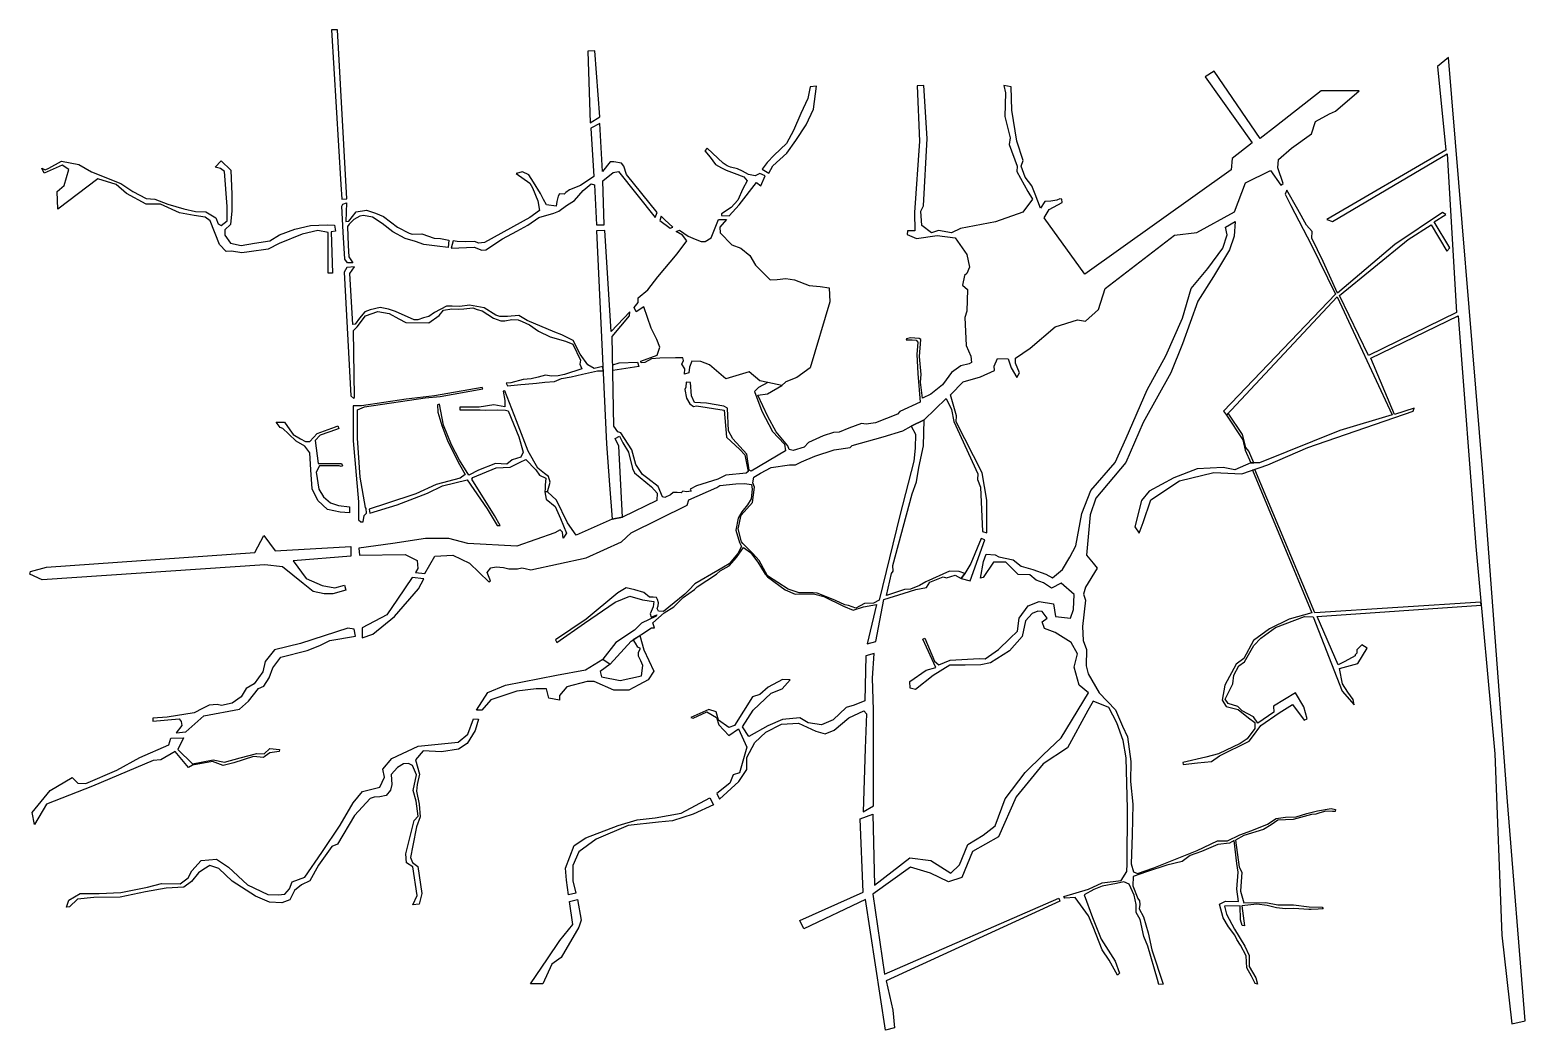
# Model space of a CAD drawing. Header units: metres. Extents: x -8580 to -900, y 172 to 5310.
import ezdxf

# ---------------------------------------------------------------- set-up
doc = ezdxf.new("R2010")
doc.units = ezdxf.units.M
doc.header["$MEASUREMENT"] = 0
doc.layers.add('水网', color=141, linetype='Continuous')

msp = doc.modelspace()

# ---------------------------------------------------------------- linework, layer by layer
at = {"layer": '水网'}
for points in [[(-6978.6, 4439.8), (-6952.1, 4442.5), (-7000.9, 5309.8), (-7030.2, 5309.8), (-6983.1, 4515.9), (-6978.6, 4439.8)], [(-5714.7, 5199.8), (-5701.8, 4832), (-5652.2, 4863.7), (-5679, 5202.8), (-5714.7, 5199.8)], [(-2124.3, 4486.5), (-2132, 4465.9), (-2103.7, 4407.9), (-1999.1, 4206.9), (-1874.5, 3952.8), (-2449.2, 3350.7), (-2434.5, 3331), (-1865.8, 3939.3), (-1583.2, 3333.2), (-1852.1, 3252.3), (-2263.9, 3085.5), (-2308.4, 3085.5), (-2390.7, 3050.2), (-2452, 3061.3), (-2584.5, 3055.7), (-2703.9, 3008.2), (-2830.8, 2941.1), (-2870.9, 2891.7), (-2904.5, 2756.5), (-2883, 2724.8), (-2861.6, 2779.8), (-2823.3, 2896.3), (-2675, 2994.2), (-2499.6, 3036.1), (-2355.9, 3028.7), (-2221.6, 3075.3), (-2017, 3164.6), (-1475.5, 3350.9), (-1470.1, 3367.2), (-1570.8, 3334), (-1692.9, 3623.7), (-1243.3, 3841.1), (-1153.8, 2656.3), (-1055.6, 1590.7), (-1020.4, 659.2), (-967.9, 204.5), (-900.4, 219.5), (-990.4, 1346.3), (-1117.4, 3034.1), (-1294.1, 5167.5), (-1349.7, 5121.5), (-1306.8, 4691.8), (-1919.1, 4336.6), (-1889.9, 4325.6), (-1300.6, 4673.9), (-1252.9, 3857.5), (-1704.1, 3636.6), (-1854.5, 3945.6), (-1501.1, 4232.9), (-1382.5, 4308.1), (-1302.2, 4173.2), (-1286.7, 4190.7), (-1368.1, 4323.5), (-1307.3, 4361.6), (-1324.8, 4371.9), (-1570.1, 4208.2), (-1863.8, 3958), (-1937, 4120.7), (-1995.8, 4239.6), (-1993.3, 4275.1), (-2023, 4306.1), (-2068.3, 4386.9), (-2124.3, 4486.5)], [(-4073.1, 4277), (-4073.5, 4258.5), (-4025.6, 4238.7), (-3920.8, 4254), (-3827.1, 4241.1), (-3767.9, 4156.7), (-3754.7, 4090.3), (-3767.5, 4058.1), (-3780.6, 4049), (-3789.7, 3998.2), (-3764.3, 3976.5), (-3767.1, 3864.3), (-3778.2, 3832.3), (-3771.3, 3689), (-3746.7, 3634.2), (-3744.6, 3601.9), (-3755.1, 3594.9), (-3799, 3584.1), (-3847, 3550.8), (-3873.9, 3511.5), (-3893, 3486.5), (-3952.2, 3437.9), (-3994.9, 3418.1), (-4006, 3500.5), (-4002.9, 3539.4), (-4011.7, 3631.5), (-4004.9, 3719.8), (-4012.9, 3724.3), (-4057.5, 3727.9), (-4077.1, 3722.7), (-4078.9, 3718.2), (-4048.6, 3717.1), (-4027.5, 3715.5), (-4018.7, 3705.2), (-4024.2, 3642.8), (-4020, 3544.6), (-4008.1, 3398.3), (-4111.9, 3349.7), (-4123.3, 3336.1), (-4237.4, 3290.8), (-4284.3, 3284.8), (-4309.2, 3287.8), (-4374.7, 3263.9), (-4423.5, 3242.9), (-4452.7, 3241), (-4506, 3224.2), (-4581.3, 3191.1), (-4603.4, 3166.2), (-4659.9, 3149), (-4680.3, 3155), (-4687.3, 3173.6), (-4747.5, 3245.2), (-4790.3, 3324.7), (-4841.1, 3433.1), (-4791.2, 3440.4), (-4718.8, 3482.5), (-4790.7, 3498.1), (-4837.2, 3473.7), (-4859.2, 3452.2), (-4820.6, 3351.5), (-4765.2, 3247.2), (-4704.6, 3181.6), (-4698.4, 3148.2), (-4875.6, 3043.8), (-4885.7, 3048.5), (-4897.9, 3130.7), (-4970.4, 3208.7), (-4992.7, 3250.1), (-4996.9, 3366.2), (-5015.1, 3376.5), (-5105.5, 3392.7), (-5166.1, 3395.3), (-5182.6, 3430.8), (-5187.1, 3499.3), (-5209.9, 3500), (-5210.6, 3474.9), (-5216.6, 3462.5), (-5208, 3417.5), (-5190.6, 3389.2), (-5171.2, 3375.3), (-5156.3, 3379.4), (-5013.4, 3356), (-5001.5, 3218.5), (-4933.8, 3154.7), (-4907.5, 3127.5), (-4890.3, 3040.7), (-4900.8, 3033.5), (-5005, 3022.7), (-5046.8, 3001.8), (-5156.1, 2968.6), (-5189.3, 2950.7), (-5183, 2940.1), (-5207.3, 2937), (-5225.8, 2941.2), (-5235.8, 2931.7), (-5254.8, 2933.3), (-5276.4, 2933.8), (-5289.1, 2921.7), (-5318.1, 2907.4), (-5330.8, 2911.1), (-5353.5, 2963.9), (-5406.7, 3005.4), (-5434.3, 3026.1), (-5468.7, 3076.9), (-5487.7, 3152.6), (-5544.3, 3240.6), (-5560.4, 3245.9), (-5580.1, 3274.2), (-5589.1, 3735.4), (-5499.9, 3841.3), (-5498.3, 3861.7), (-5594.1, 3760.1), (-5626.8, 4279.3), (-5669.1, 4278.4), (-5618.7, 3183.1), (-5603.5, 2972.3), (-5589.6, 2795.9), (-5536.1, 2807.5), (-5554.4, 3172), (-5573.4, 3211.8), (-5551.6, 3223), (-5534.7, 3188.8), (-5506.1, 3140.6), (-5485.3, 3056.5), (-5474.7, 3034.1), (-5387.1, 2963.2), (-5357.9, 2930.7), (-5359.6, 2893.1), (-5536.1, 2807.5), (-5589.6, 2795.9), (-5774.4, 2714.3), (-5818.5, 2777.8), (-5874.8, 2894.9), (-5921, 2937.1), (-5935.6, 2937.1), (-5927.8, 2899.4), (-5881.6, 2861.7), (-5855.6, 2800.9), (-5823.3, 2725), (-5840.4, 2699.5), (-5844, 2730.6), (-5856.3, 2742.2), (-5883.9, 2725.6), (-6079.6, 2658.7), (-6331.4, 2671.7), (-6429.1, 2696.5), (-6547.4, 2696.5), (-6716, 2671.4), (-6890.3, 2648.3), (-6887.8, 2611), (-6653.2, 2615.7), (-6591.4, 2583.6), (-6588.3, 2543.5), (-6600.1, 2522.5), (-6551.7, 2517.8), (-6499.9, 2605.9), (-6408.2, 2611.3), (-6323, 2570.1), (-6222.6, 2475.5), (-6213.7, 2480.7), (-6231.2, 2523.2), (-6213, 2546.7), (-6186.1, 2552.3), (-6148.4, 2548.2), (-6120.1, 2540.7), (-6075, 2541.1), (-6052.6, 2546.3), (-6036.2, 2543.3), (-6007.8, 2535.9), (-5723.4, 2598.8), (-5542, 2679.9), (-5491.4, 2726.6), (-5204.3, 2868.6), (-5196.4, 2896.5), (-5051.2, 2959.1), (-5037, 2970.1), (-4953.7, 2978.7), (-4909.6, 2979), (-4874.3, 2974.7), (-4869.8, 2950.8), (-4874.7, 2901.1), (-4894.8, 2871.1), (-4924.3, 2833.9), (-4942.5, 2801.7), (-4954.4, 2739.4), (-4935.2, 2676), (-4925.9, 2655.5), (-4944, 2621), (-4988.6, 2567.8), (-5045.9, 2532.7), (-5165.6, 2465), (-5195.8, 2432.1), (-5216.4, 2411.6), (-5325.9, 2323.1), (-5351.6, 2324.1), (-5358.9, 2337.8), (-5353.8, 2351), (-5351.3, 2366.4), (-5356.4, 2383.6), (-5361.2, 2393.5), (-5379.7, 2396.3), (-5398.5, 2396.6), (-5427.2, 2419.5), (-5473.6, 2432.9), (-5518, 2443.5), (-5559.6, 2419), (-5723.7, 2283.2), (-5880.8, 2177.2), (-5873.1, 2162.5), (-5732.4, 2263.2), (-5574, 2370.5), (-5499.2, 2401.9), (-5433.5, 2382.9), (-5375.7, 2373.1), (-5379, 2346.8), (-5394.8, 2310.8), (-5389.5, 2292.4), (-5360.6, 2305.5), (-5362.7, 2298.1), (-5439, 2262.8), (-5475, 2226), (-5570.4, 2162.7), (-5638.2, 2077.8), (-5600.3, 2052.6), (-5492.7, 2170), (-5387.8, 2237.7), (-5371.2, 2237.7), (-5381.2, 2264.1), (-5321.6, 2316.1), (-5273.3, 2346.1), (-5224, 2393.4), (-5166, 2435.1), (-5152.6, 2449.6), (-5053.6, 2513.5), (-5034.3, 2531.5), (-4987.7, 2556.3), (-4950.2, 2599.3), (-4914.9, 2651.8), (-4879.7, 2626), (-4841.2, 2576.6), (-4803.8, 2514.2), (-4792.4, 2499.9), (-4701.2, 2434.1), (-4650.1, 2411.1), (-4555.4, 2413.7), (-4502.9, 2400), (-4401.3, 2349.8), (-4350.8, 2329.7), (-4298.1, 2346.8), (-4232.6, 2357.5), (-4280.2, 2156.6), (-4234.4, 2167.5), (-4193.8, 2384.2), (-4090.5, 2415.9), (-4030.5, 2435), (-3974.7, 2445.6), (-3957.1, 2473.1), (-3889, 2500.4), (-3872.1, 2495.1), (-3826.9, 2508.4), (-3797.3, 2492), (-3777.3, 2517.2), (-3807.9, 2527.4), (-3856.2, 2530.1), (-3978.5, 2474.7), (-4010.4, 2456.6), (-4057.3, 2437.5), (-4087.9, 2436.2), (-4180, 2405.2), (-4155, 2517.8), (-4145.7, 2529.9), (-4147.1, 2557.8), (-4048.8, 2927.1), (-4026.6, 2987.9), (-4014.4, 3062.2), (-3990.1, 3173.6), (-3987.3, 3306.7), (-4054.5, 3273.6), (-4030.6, 3232.5), (-4032.8, 3160.7), (-4040.4, 3095.3), (-4112.7, 2816.1), (-4217.4, 2380.3), (-4247.2, 2365), (-4293.3, 2362.6), (-4337.5, 2339.5), (-4375, 2353), (-4394.2, 2356.8), (-4441.5, 2378.5), (-4479.3, 2394.9), (-4536.3, 2416.4), (-4557.4, 2418.3), (-4629.6, 2418.5), (-4685.8, 2437.7), (-4792.2, 2505.2), (-4834.6, 2583.5), (-4869.1, 2622.3), (-4918.2, 2671.3), (-4925.7, 2680.3), (-4943.1, 2747.3), (-4926.2, 2817.1), (-4869.2, 2881.4), (-4858.2, 2960.2), (-4866.1, 2983), (-4862.3, 3011.7), (-4828.3, 3032.1), (-4773.4, 3061.8), (-4679, 3076.4), (-4647.7, 3076.4), (-4617.6, 3091.6), (-4548.6, 3119.9), (-4448.5, 3152.7), (-4367.6, 3164.4), (-4357.4, 3175), (-4196.8, 3219.2), (-4097.1, 3251.2), (-4054.5, 3273.6), (-3987.3, 3306.7), (-3873.1, 3415.6), (-3845.8, 3359.1), (-3834.9, 3297.7), (-3711, 3029.8), (-3713.5, 2999.8), (-3697.6, 2961.4), (-3687.2, 2733.6), (-3665.3, 2727), (-3665, 2893.7), (-3688.4, 3034), (-3822.2, 3296), (-3820.5, 3328), (-3851.2, 3435.9), (-3786.6, 3502.8), (-3697.3, 3528.5), (-3625.6, 3560.9), (-3628.1, 3582.7), (-3610.5, 3621.6), (-3556.2, 3619.5), (-3540.8, 3573.7), (-3511.5, 3524.2), (-3497.7, 3547.6), (-3517.3, 3598.2), (-3517.9, 3623.2), (-3443.1, 3674.5), (-3314, 3784.7), (-3199.4, 3820.6), (-3158.4, 3813.8), (-3091.9, 3872.8), (-3057.7, 3980.8), (-2702, 4255.6), (-2586.5, 4269.2), (-2392.5, 4375.4), (-2336.2, 4523.8), (-2207.7, 4588.4), (-2155.8, 4513), (-2142.8, 4520.4), (-2169.9, 4601.4), (-2166.3, 4643.7), (-2100, 4702.1), (-1998, 4776), (-1976.4, 4839.1), (-1905.1, 4878.8), (-1874.4, 4892.3), (-1752, 4997), (-1948.6, 4997), (-2177.7, 4817.8), (-2261.6, 4752.2), (-2498.1, 5098.5), (-2543.6, 5069.2), (-2301.7, 4729.4), (-2404.5, 4648.5), (-2410, 4590.4), (-3162.3, 4055.1), (-3371.1, 4344.3), (-3345.6, 4387.4), (-3277.4, 4423.9), (-3279.8, 4440.3), (-3289.8, 4442.7), (-3306.2, 4434.4), (-3335.6, 4430.3), (-3368, 4428.6), (-3389.7, 4393.9), (-3416.2, 4465.6), (-3434.6, 4509.7), (-3468.6, 4553.1), (-3488, 4610), (-3477.9, 4638.6), (-3511.3, 4738.1), (-3537.5, 4898.2), (-3539.6, 5017.1), (-3577.8, 5024.8), (-3568.5, 4987.1), (-3572.8, 4864.8), (-3545.7, 4755.9), (-3550.6, 4720.5), (-3509.2, 4610.2), (-3510.2, 4582.6), (-3455, 4479.3), (-3429.8, 4440.2), (-3480.2, 4373), (-3619.7, 4324.5), (-3800.6, 4289), (-3847.1, 4267.2), (-3913.4, 4279.1), (-3949, 4268.2), (-3999.4, 4304.8), (-4004.4, 4378.9), (-3989.6, 4405.7), (-3971.7, 4752.1), (-3988.2, 5025), (-4022.7, 5021.8), (-4011.2, 4737.7), (-4037.1, 4372.1), (-4035.7, 4278), (-4073.1, 4277)], [(-4819.3, 4595.1), (-4784.1, 4573.3), (-4764, 4611.8), (-4692.4, 4676), (-4646.1, 4742), (-4593.4, 4823), (-4555.4, 4902.1), (-4540, 5020.4), (-4573.1, 5017), (-4584.1, 4957.3), (-4620.1, 4881.1), (-4657.7, 4793.8), (-4693.3, 4727), (-4756.7, 4665.7), (-4792.5, 4628.2), (-4819.3, 4595.1)], [(-5669.1, 4307.7), (-5630.5, 4307.7), (-5637.9, 4534.2), (-5584.5, 4577), (-5556.6, 4581.8), (-5368.3, 4346.2), (-5357.8, 4371.3), (-5515.5, 4566.5), (-5528.8, 4609.8), (-5541.5, 4624.9), (-5580.7, 4632.8), (-5600.2, 4631.7), (-5638.4, 4582.6), (-5653.3, 4828.3), (-5699.5, 4805.7), (-5684.4, 4557.3), (-5751.6, 4510.8), (-5809.4, 4487.9), (-5827.3, 4475), (-5835.4, 4465.6), (-5860, 4467.8), (-5867.6, 4455.7), (-5873, 4428.4), (-5877, 4405.1), (-5926.5, 4410.5), (-5942.3, 4438.6), (-5956.8, 4468.9), (-5994.3, 4528.1), (-6017.4, 4565.6), (-6049.9, 4580.7), (-6082.4, 4571.4), (-6013.1, 4523), (-5999.4, 4497.8), (-5971.2, 4431.4), (-5963.3, 4382.3), (-6011.7, 4345.4), (-6245.8, 4218.6), (-6276.3, 4215), (-6294.4, 4223), (-6340.8, 4220.8), (-6385.7, 4223.7), (-6405.3, 4226.6), (-6416.9, 4188.9), (-6298, 4193.3), (-6258.9, 4178.8), (-6237.8, 4180.2), (-6153, 4237.4), (-6079.8, 4275.8), (-6022.6, 4307), (-5965.3, 4346.8), (-5889.2, 4369.3), (-5863.8, 4378.7), (-5824.7, 4408.4), (-5783.4, 4433.7), (-5738.4, 4484.4), (-5697.8, 4518.5), (-5679.7, 4514.1), (-5669.1, 4307.7)], [(-5027.3, 4356.9), (-4989, 4355.3), (-4937.7, 4411), (-4848.4, 4526.2), (-4826.4, 4509.1), (-4803.3, 4560.8), (-4830.3, 4572.9), (-4854.8, 4560.7), (-4889.3, 4566.5), (-4920, 4584.2), (-4945.5, 4596.1), (-4981.3, 4603.9), (-4998.7, 4611), (-5019, 4626.1), (-5101, 4703.2), (-5113.3, 4687.8), (-5086.5, 4655.3), (-5058.1, 4618.7), (-5028.7, 4601.2), (-5003.4, 4588.8), (-4962.2, 4573.8), (-4913.1, 4554.8), (-4895.6, 4534.1), (-4917.7, 4492.6), (-4944.2, 4434.6), (-4978.2, 4397.4), (-5027.9, 4365.1), (-5027.3, 4356.9)], [(-7015.6, 4306.9), (-7010.4, 4275.8), (-7033.4, 4272), (-7026.2, 4060.8), (-7049, 4060.8), (-7049, 4269.7), (-7100.9, 4279.2), (-7181.8, 4260.2), (-7300.7, 4212.3), (-7356.4, 4183.8), (-7453.1, 4169.7), (-7491.7, 4164.7), (-7544.4, 4173.4), (-7571.8, 4170.7), (-7606.4, 4207.7), (-7654.6, 4329.9), (-7679.3, 4347.7), (-7736.9, 4357), (-7811.9, 4370), (-7909.5, 4414.1), (-7983.1, 4414.1), (-8083.3, 4468.8), (-8137.5, 4515.7), (-8230.6, 4544.1), (-8437, 4389.7), (-8439.8, 4478.9), (-8404.7, 4510.7), (-8380.1, 4593.1), (-8413.6, 4614.3), (-8506.8, 4574.7), (-8518.4, 4599.1), (-8501, 4591.2), (-8482.4, 4598.9), (-8418, 4635.4), (-8329.1, 4619.2), (-8263.8, 4580.5), (-8112.6, 4521.2), (-8052.2, 4480.4), (-7982.8, 4443.8), (-7938.5, 4440.3), (-7872.2, 4415.4), (-7789.1, 4390.4), (-7729.5, 4376.4), (-7676.3, 4375.7), (-7625, 4344.7), (-7612.5, 4313.9), (-7597, 4305.5), (-7566.6, 4329.2), (-7566.6, 4403.3), (-7580.4, 4583), (-7600.9, 4597.7), (-7628.6, 4604.9), (-7598.6, 4637.1), (-7547.4, 4589.6), (-7542.5, 4463.8), (-7542.5, 4380.4), (-7549, 4310), (-7578.7, 4283.7), (-7578.7, 4254.9), (-7550.2, 4213.7), (-7495.7, 4202.4), (-7427.1, 4214.5), (-7347.1, 4226.1), (-7297.4, 4256.7), (-7219.5, 4286.4), (-7138.9, 4305.1), (-7053.4, 4307.7), (-7015.6, 4306.9)], [(-6428.2, 4229.1), (-6432.5, 4192.6), (-6488.2, 4199.1), (-6557, 4207.1), (-6600, 4223), (-6653.5, 4238.2), (-6716.1, 4271.8), (-6771.2, 4314.9), (-6820.8, 4348.1), (-6867.5, 4356.9), (-6885.6, 4352.2), (-6917.1, 4335.3), (-6939.8, 4312), (-6949.1, 4299.8), (-6945.9, 4203.2), (-6941.9, 4144.2), (-6921.8, 4112.7), (-6949.7, 4112.7), (-6963.1, 4132.7), (-6970.3, 4270.9), (-6977.4, 4403.9), (-6972.6, 4414.7), (-6954.6, 4420.7), (-6957.6, 4326.4), (-6942.5, 4327), (-6904.7, 4375.7), (-6851.7, 4384.7), (-6805.4, 4369.1), (-6763.3, 4351.6), (-6691.8, 4295.7), (-6632.2, 4265.1), (-6616.6, 4260.3), (-6567.3, 4262.1), (-6502.9, 4240.5), (-6471.1, 4237.5), (-6428.2, 4229.1)], [(-5261.3, 4274), (-5243.4, 4281.4), (-5199.8, 4251.1), (-5162.8, 4235.5), (-5131.7, 4222.5), (-5112.5, 4222.5), (-5081.6, 4242.2), (-5043.6, 4336.5), (-5001.4, 4336.5), (-5036.1, 4295.8), (-5034.2, 4267.8), (-4975.3, 4206.4), (-4929, 4188.3), (-4882.1, 4150.5), (-4853, 4101.3), (-4777.4, 4026.8), (-4741.3, 4027.5), (-4696.8, 4032.9), (-4652.2, 4025.2), (-4577.8, 3996.8), (-4521, 3992.2), (-4475.7, 3985.3), (-4472, 3913.8), (-4573.3, 3574.3), (-4641.1, 3523.6), (-4698, 3501.8), (-4718.8, 3482.5), (-4790.7, 3498.1), (-4831.8, 3507), (-4886.6, 3553.2), (-5005.1, 3518.2), (-5089.3, 3589.8), (-5134.5, 3606.2), (-5179.7, 3607.8), (-5191.4, 3577.4), (-5195.3, 3548.6), (-5217.2, 3540.8), (-5216.7, 3568.9), (-5232, 3592.2), (-5223.4, 3612.1), (-5226.5, 3625.6), (-5264.3, 3626.2), (-5345, 3623.5), (-5387.6, 3619.8), (-5421.4, 3601.7), (-5439.8, 3599), (-5441.9, 3608.8), (-5358.4, 3639.7), (-5344.2, 3679.9), (-5359.4, 3718.7), (-5389.7, 3778.4), (-5426.3, 3887.2), (-5466.4, 3861.5), (-5475.8, 3883.7), (-5456, 3908.9), (-5456.5, 3932.7), (-5405.5, 3975.3), (-5354.6, 4041.1), (-5255.8, 4159.2), (-5205.1, 4226.4), (-5228.9, 4254.9), (-5261.3, 4274)], [(-5337.7, 4353.6), (-5344.4, 4330.7), (-5291.1, 4292.2), (-5277.5, 4297.1), (-5318.5, 4334.7), (-5337.7, 4353.6)], [(-2439.2, 4297), (-2390.1, 4324.9), (-2395.3, 4250.1), (-2419.4, 4179.4), (-2500.2, 4043.7), (-2581.5, 3917.2), (-2659.5, 3696.9), (-2719.7, 3547.8), (-2862.8, 3292.8), (-2951.9, 3087.1), (-3105.3, 2904.8), (-3134.4, 2818.8), (-3152.4, 2612.5), (-3118.9, 2570.2), (-3098.7, 2545.5), (-3157.9, 2447.2), (-3168.4, 2411.5), (-3158.7, 2381.4), (-3173.6, 2245.8), (-3170.8, 2173.6), (-3153.9, 2127.2), (-3155.7, 2042.7), (-3143.8, 2001.9), (-3088.6, 1903.7), (-3004.4, 1816.7), (-2967.6, 1733.7), (-2943.1, 1678.5), (-2924.9, 1552.6), (-2926.9, 1449), (-2915.2, 1331.9), (-2919.2, 1174.5), (-2924.4, 1026.1), (-2912.4, 985.4), (-2891.7, 976.7), (-2807.2, 1006.3), (-2585.4, 1094.4), (-2479.8, 1143.7), (-2428.9, 1143.7), (-2365.6, 1174.4), (-2303.7, 1197.8), (-2224.2, 1229.2), (-2179.6, 1258.2), (-2130.3, 1265.8), (-2077, 1267.9), (-2021.9, 1284.1), (-1966.2, 1297.8), (-1896.7, 1311), (-1875, 1305.4), (-1876.6, 1295.5), (-1890.2, 1294.6), (-1923.3, 1296.9), (-1954, 1287.5), (-1975.2, 1281), (-1996.7, 1278.8), (-2091.8, 1253.3), (-2170.3, 1249.8), (-2204.4, 1227.3), (-2244.2, 1203.1), (-2344.6, 1172), (-2388.5, 1148.4), (-2369.2, 1009.7), (-2355.1, 983.4), (-2362.4, 886), (-2345.3, 825.8), (-2231.8, 827.6), (-2170, 815.8), (-2089.2, 815.4), (-2009.4, 804.6), (-1943, 804.3), (-1937.3, 795), (-1962.4, 793.3), (-1999.1, 791.7), (-2011.7, 792.2), (-2063.3, 795.4), (-2090.7, 797), (-2131.4, 795.1), (-2176.7, 800.8), (-2225, 812.9), (-2277.5, 818.2), (-2354.8, 810.8), (-2341.7, 708.5), (-2352.8, 709.3), (-2361.7, 738), (-2363.6, 809.7), (-2444.1, 809.3), (-2434.1, 766.8), (-2393.8, 691.2), (-2339.6, 602.6), (-2318, 554.6), (-2317.4, 498.6), (-2282.7, 440), (-2275.2, 407.9), (-2286.6, 411.8), (-2305.6, 448.9), (-2330.1, 492.8), (-2333.3, 553.2), (-2362, 609.2), (-2380.4, 637.8), (-2391.9, 659.7), (-2424.6, 701.9), (-2450.4, 748.4), (-2470.1, 818.2), (-2439.6, 834.3), (-2372.9, 833.5), (-2381.2, 895.3), (-2373.4, 982.6), (-2380.5, 1027.9), (-2395.5, 1146.3), (-2419.2, 1132), (-2478.3, 1126.1), (-2562.2, 1089.8), (-2621.2, 1068.2), (-2661.8, 1038.8), (-2741.2, 1019.3), (-2845.6, 984.7), (-2913.6, 960.9), (-2914.9, 913.1), (-2890.3, 848.8), (-2880.2, 836.3), (-2879.7, 816.8), (-2883.4, 794.2), (-2860.9, 754.4), (-2835.9, 671.6), (-2818.2, 584.9), (-2759.1, 407.7), (-2781.6, 405.5), (-2788.9, 431.8), (-2838.2, 602.9), (-2859.2, 652.7), (-2876.8, 740.4), (-2897.2, 776.7), (-2898.1, 817.5), (-2907.7, 864.8), (-2934.5, 921), (-2960.9, 934.4), (-2998.4, 926), (-3073.5, 912.1), (-3115.5, 895.1), (-3164.9, 866.2), (-3122.8, 750), (-3078.6, 639.7), (-3005.7, 526.9), (-2983.6, 465.3), (-2993.2, 454.3), (-3036.5, 532.1), (-3072.5, 584.9), (-3119.5, 702.3), (-3142.3, 759.6), (-3210.5, 853.8), (-3264.9, 849.3), (-3269.9, 857.6), (-3143.2, 896.1), (-3072.8, 929), (-2974.8, 941), (-2946.3, 987.4), (-2943.7, 1026.9), (-2942.3, 1309.1), (-2948.9, 1571.3), (-2965.3, 1659.1), (-2997.7, 1750.4), (-3039.1, 1829.3), (-3118.1, 1861.9), (-3145.7, 1813.1), (-3250.7, 1621.6), (-3375.6, 1539.1), (-3514.6, 1370), (-3605.7, 1164.8), (-3737.9, 1088.7), (-3793.9, 956.3), (-3862.7, 933.4), (-3954.4, 977.9), (-4056.3, 1009.8), (-4249.8, 869.8), (-4191.5, 459.3), (-3296.1, 849.3), (-3289.7, 833.9), (-4182.5, 425.8), (-4147.7, 273.9), (-4138.7, 183.7), (-4185.1, 172.1), (-4288.1, 842.8), (-4605, 692.2), (-4625.7, 734.6), (-4299.7, 880.1), (-4316.3, 1257.1), (-4250.1, 1281), (-4242.6, 917.2), (-4061.2, 1056.8), (-3952.2, 1042.8), (-3849.2, 979), (-3805.8, 1021.4), (-3762.8, 1124.7), (-3684.2, 1173.5), (-3622.6, 1220.7), (-3571.1, 1360), (-3468.7, 1495.3), (-3375.8, 1586.8), (-3284.1, 1673.1), (-3143.2, 1903.8), (-3190.6, 1943.3), (-3216.6, 2036.1), (-3199, 2105.1), (-3231.5, 2163.2), (-3314.1, 2214.7), (-3368.2, 2234.9), (-3380.4, 2270.1), (-3356, 2287.7), (-3380.4, 2321.5), (-3403.5, 2323.9), (-3432.5, 2311.6), (-3465.8, 2275.1), (-3483, 2194.6), (-3548.8, 2120.5), (-3645.8, 2058.2), (-3695.2, 2048.7), (-3776.5, 2047), (-3855.6, 2046), (-3940.8, 1993.9), (-4031.2, 1920.9), (-4058.2, 1927.9), (-4059.9, 1962.6), (-3976.4, 2020.8), (-3927.6, 2034.6), (-3993.2, 2180.4), (-3983.3, 2184.8), (-3934.5, 2066.9), (-3911.9, 2049.1), (-3853.3, 2072.8), (-3704.8, 2080.4), (-3674.1, 2079), (-3605.1, 2126.3), (-3546.2, 2184.3), (-3507.8, 2220.8), (-3498.9, 2287.7), (-3453.4, 2351.1), (-3396.2, 2373.4), (-3323, 2360.9), (-3312.3, 2297.5), (-3234.6, 2288.2), (-3220.5, 2331.9), (-3216.3, 2410.2), (-3283.8, 2468.6), (-3333.3, 2442.5), (-3374.6, 2469.5), (-3411.5, 2483.9), (-3444.8, 2510), (-3504.2, 2512.7), (-3568.1, 2575.6), (-3631.1, 2575.6), (-3683.2, 2496.5), (-3697.6, 2493.8), (-3681.4, 2579.2), (-3668.9, 2616), (-3622.1, 2613.3), (-3604.1, 2603.5), (-3530.3, 2587.3), (-3488.9, 2554.9), (-3428.6, 2538.7), (-3362, 2513.6), (-3327, 2495.6), (-3275.8, 2537.5), (-3238.8, 2600.7), (-3207.6, 2660.1), (-3177.7, 2825), (-3130.8, 2944.1), (-3006.6, 3088.4), (-2950.1, 3213.1), (-2842.1, 3461.7), (-2745.9, 3635.3), (-2660.4, 3829.2), (-2614.8, 3980.7), (-2529.1, 4083.5), (-2453.4, 4189.1), (-2430.4, 4257.7), (-2439.2, 4297)], [(-5637, 3580.1), (-5681.6, 3570.4), (-5713.6, 3588.9), (-5754.6, 3643.6), (-5789.3, 3714.6), (-5848.2, 3744.3), (-5883.4, 3757.1), (-6025.9, 3817.2), (-6069.1, 3842.6), (-6126.6, 3837.9), (-6165.7, 3838.3), (-6187.7, 3843.8), (-6247.1, 3882.9), (-6323, 3896.3), (-6372.3, 3889.3), (-6411.2, 3890.3), (-6439.7, 3890.8), (-6502, 3857.4), (-6531.5, 3837), (-6558.4, 3830), (-6586.8, 3820.1), (-6607.3, 3821.1), (-6701.8, 3863.6), (-6737.5, 3875.1), (-6781.2, 3883.2), (-6832, 3872.6), (-6860.1, 3862.1), (-6886.8, 3829.9), (-6909.9, 3798.8), (-6921.4, 3797.3), (-6937, 4058.9), (-6913.5, 4092.1), (-6952.4, 4088.9), (-6965.4, 4065.4), (-6931.4, 3430.7), (-6915.6, 3415.8), (-6912.5, 3425.6), (-6918.6, 3766.2), (-6898.4, 3784.4), (-6856.4, 3840.8), (-6793.2, 3864.1), (-6734.1, 3853.8), (-6685.4, 3826.3), (-6648.6, 3806.6), (-6530.3, 3805.7), (-6478.8, 3842.2), (-6455.2, 3870.7), (-6412.6, 3876.2), (-6378.8, 3875.2), (-6351, 3877.2), (-6304.5, 3881.5), (-6282.5, 3874.3), (-6257.3, 3867.4), (-6198.7, 3828.7), (-6161, 3816.1), (-6141.2, 3815.8), (-6104.9, 3823.1), (-6072.9, 3819.8), (-6051.8, 3812.2), (-6014.4, 3794.7), (-5968.5, 3761.9), (-5907.5, 3733.8), (-5829.5, 3710.5), (-5791.9, 3696.2), (-5751.3, 3613.9), (-5755.6, 3592.5), (-5745.9, 3568.3), (-5833.9, 3539.7), (-5866.9, 3533.7), (-5901.5, 3531), (-5931.7, 3537), (-5969.6, 3525.6), (-6006.3, 3518.1), (-6047.4, 3513.2), (-6109.6, 3496.5), (-6133.4, 3494.8), (-6127.4, 3480.8), (-6058.2, 3488.9), (-6036.6, 3489.4), (-5978.8, 3495.4), (-5936.1, 3500.2), (-5886.3, 3504.6), (-5849.6, 3518.6), (-5799.8, 3527.8), (-5742, 3541.3), (-5664.7, 3558), (-5636, 3559.4), (-5637, 3580.1)], [(-5586.3, 3588.9), (-5553.8, 3599.6), (-5458.9, 3602.4), (-5452.2, 3581.2), (-5585.7, 3559.8), (-5586.3, 3588.9)], [(-6256.8, 3472.3), (-6502, 3430.3), (-6647.2, 3412.7), (-6876.5, 3379.2), (-6898, 3379.2), (-6919.9, 3379.2), (-6919.9, 3379.2), (-6920.1, 3199.2), (-6892.6, 2885), (-6892.6, 2854.9), (-6892.6, 2792.9), (-6881.2, 2782.2), (-6868.7, 2782.2), (-6864, 2816.3), (-6851.7, 2828.3), (-6852.7, 2850.7), (-6857.2, 2857.2), (-6883.6, 3013.1), (-6898.2, 3213.5), (-6898.2, 3358.7), (-6861.4, 3373.2), (-6550, 3419.1), (-6472.9, 3425.9), (-6254.1, 3466.2), (-6256.8, 3472.3)], [(-5921, 2937.1), (-5908.2, 2986.7), (-5915.9, 3015.3), (-5937.6, 3031.4), (-5970.9, 3057.9), (-6020.4, 3145.3), (-6080.8, 3301.6), (-6140.1, 3455.2), (-6150.1, 3453.5), (-6140.7, 3406.8), (-6140.7, 3374.5), (-6197.2, 3384.5), (-6272.2, 3371.9), (-6353.6, 3371.9), (-6371.6, 3371.9), (-6371.6, 3357.7), (-6307.4, 3357.7), (-6267.4, 3357.7), (-6240.3, 3357.1), (-6179.2, 3358.5), (-6138.1, 3356), (-6124.1, 3352.5), (-6068.5, 3220.1), (-6046.6, 3141.3), (-6058, 3115.8), (-6103, 3101.7), (-6130.4, 3079.6), (-6189.5, 3081.8), (-6276, 3048.6), (-6325.2, 3022.5), (-6373.6, 3099.7), (-6414.7, 3178.9), (-6456.6, 3279.8), (-6476.8, 3388.2), (-6487.3, 3383.7), (-6484.3, 3345.6), (-6464.1, 3277.6), (-6433.4, 3196.1), (-6372.8, 3076.6), (-6343.7, 3025.8), (-6369.9, 3007.6), (-6494, 2975.5), (-6597.2, 2926.9), (-6749, 2877.6), (-6838, 2847.7), (-6833.5, 2828.3), (-6694.4, 2870.9), (-6538.1, 2929.9), (-6461.1, 2967.2), (-6334.7, 2998.6), (-6232.3, 2849.9), (-6180.7, 2763.3), (-6165, 2764), (-6193.4, 2814.8), (-6310.8, 3001.6), (-6305.6, 3009.8), (-6185.2, 3059.9), (-6112.6, 3062.9), (-6061.8, 3089), (-6032.6, 3103.2), (-5981, 3049.4), (-5962.3, 3021.8), (-5930.2, 3006.8), (-5932.9, 2972), (-5933.2, 2953.5), (-5935.6, 2937.1)], [(-2434.5, 3331), (-2350.8, 3203.3), (-2338.5, 3150.4), (-2308.4, 3085.5), (-2294.4, 3085.5), (-2319.6, 3145.7), (-2334.1, 3164.9), (-2351.3, 3230.9), (-2425.4, 3340.7), (-2434.5, 3331)], [(-6939, 2859.8), (-6939, 2829.5), (-6987, 2833.1), (-7052.3, 2846.9), (-7101.8, 2892.3), (-7129.8, 2952.3), (-7137.2, 3050.3), (-7142.4, 3136.9), (-7167.9, 3172), (-7212.9, 3197.4), (-7252.5, 3235.3), (-7280.5, 3262), (-7294.7, 3267.5), (-7315.6, 3295.7), (-7273, 3295.7), (-7244.6, 3255.5), (-7227.7, 3231.4), (-7190, 3209.6), (-7164.5, 3194.9), (-7142, 3194.9), (-7104.1, 3237.1), (-7009.7, 3271.7), (-6997.8, 3276), (-6992.7, 3262.1), (-7005.1, 3257.6), (-7089.7, 3228.7), (-7115.5, 3200.2), (-7099.5, 3083.4), (-6991, 3083.4), (-6979.2, 3083.4), (-6973.8, 3070.8), (-6981, 3067.7), (-6992.2, 3070.6), (-7009.7, 3071), (-7092.4, 3070.1), (-7109.2, 3038.2), (-7096.3, 2950.6), (-7072.3, 2912.2), (-7035.5, 2881.1), (-6995.3, 2866.6), (-6939, 2859.8)], [(-2301.2, 3047.7), (-1995.1, 2315.3), (-2112.9, 2283.3), (-2213.8, 2233.9), (-2295.9, 2173.1), (-2344.3, 2081.6), (-2383.8, 2051.7), (-2442.1, 1943.9), (-2456.1, 1867.1), (-2436, 1834.6), (-2374.8, 1818.7), (-2321.2, 1776.7), (-2289.3, 1751.7), (-2289.2, 1721.8), (-2327.8, 1667.9), (-2364.1, 1645.1), (-2474.6, 1590.6), (-2540, 1574.7), (-2658.1, 1546), (-2655.9, 1537.1), (-2582.5, 1544.7), (-2510.5, 1552.5), (-2470.1, 1581.3), (-2318.2, 1655.7), (-2299.8, 1679), (-2257.8, 1736.6), (-2163.8, 1801.7), (-2094.5, 1844.9), (-2034.3, 1765), (-2020.1, 1770.4), (-2036.8, 1832.2), (-2079.7, 1904), (-2192.2, 1836.7), (-2190.3, 1805), (-2272.7, 1748.5), (-2294.8, 1781.9), (-2354.1, 1811.8), (-2375.7, 1834.4), (-2425.6, 1850), (-2440.9, 1871.2), (-2401.7, 1950.3), (-2395.6, 1996.1), (-2371.4, 2043), (-2341.7, 2064.6), (-2293.5, 2148.2), (-2258.2, 2185.7), (-2182.3, 2240), (-2032.8, 2297.1), (-1989.1, 2295.2), (-1840.3, 1912.3), (-1777.9, 1842.5), (-1783.3, 1870.6), (-1810.8, 1907.6), (-1839.1, 1950.2), (-1853.4, 2029.6), (-1758.8, 2055.5), (-1711.6, 2134.8), (-1738.9, 2151.1), (-1764.9, 2126.1), (-1764.9, 2108.8), (-1773.7, 2100), (-1773.7, 2094.5), (-1825.7, 2065.1), (-1860, 2048.9), (-1968.2, 2297.3), (-1125.9, 2354.2), (-1127.4, 2370.5), (-1980.7, 2315.8), (-2288.8, 3052), (-2301.2, 3047.7)], [(-6932.3, 2656.9), (-6932, 2607), (-7227.7, 2582.1), (-7161, 2492.7), (-7078.6, 2455.1), (-7013.4, 2444.1), (-6964.9, 2458), (-6957.6, 2432.4), (-7024.2, 2413.3), (-7069, 2413.3), (-7125.8, 2425.9), (-7176.8, 2465.4), (-7282, 2551.9), (-7372.9, 2561.4), (-8517.2, 2484.8), (-8580.1, 2513.9), (-8577.7, 2528.2), (-8494.1, 2549.7), (-7424.7, 2625.9), (-7379, 2712.6), (-7320.3, 2633.9), (-6932.3, 2656.9)], [(-3777.3, 2517.2), (-3797.3, 2492), (-3750.9, 2480.5), (-3675.7, 2690.1), (-3695, 2697), (-3747.4, 2569.4), (-3777.3, 2517.2)], [(-6616.7, 2497), (-6692.3, 2386.1), (-6747.5, 2305.3), (-6873.1, 2238.3), (-6873.1, 2187.9), (-6818.7, 2206.4), (-6706.9, 2297), (-6584.9, 2438.2), (-6556.5, 2490.6), (-6616.7, 2497)], [(-6914.5, 2232.2), (-6947.7, 2236.5), (-7189.9, 2158.3), (-7324.3, 2125.4), (-7371.7, 2065.7), (-7384.2, 2011.9), (-7429, 1950.5), (-7469.6, 1926.4), (-7495.3, 1884.8), (-7541.1, 1852.2), (-7596.7, 1839), (-7619.1, 1843.9), (-7659.4, 1840.8), (-7693.9, 1824.8), (-7735.9, 1802.6), (-7875.6, 1779), (-7949.1, 1774.5), (-7949.1, 1759.4), (-7812.8, 1771.2), (-7802.7, 1757.7), (-7800.5, 1736.4), (-7829.6, 1698.3), (-7778.6, 1703.9), (-7686.1, 1786.9), (-7503.3, 1819.9), (-7456.7, 1862.6), (-7406.8, 1926.5), (-7378.9, 1939.3), (-7350.6, 1981.7), (-7333.1, 2033.6), (-7291.3, 2087.2), (-7156.1, 2122.3), (-7091.1, 2147.8), (-7039.7, 2173.7), (-6908.6, 2195.2), (-6914.5, 2232.2)], [(-5600.3, 2052.6), (-5651.8, 2013.5), (-5643.6, 1986.9), (-5548.9, 1967.3), (-5438.6, 1991.6), (-5431.5, 2044.1), (-5442.8, 2068.5), (-5454.2, 2093.1), (-5454.2, 2114.2), (-5443.9, 2132.8), (-5456.8, 2139.9), (-5469.5, 2160.2), (-5480.8, 2177.7), (-5447.7, 2199), (-5426.1, 2125.5), (-5376.2, 2016.1), (-5404.5, 1970.9), (-5453.2, 1945.3), (-5504.5, 1918.3), (-5581, 1918.3), (-5681.6, 1962.9), (-5718.4, 1962.9), (-5821.6, 1934.6), (-5860.8, 1891.3), (-5860.8, 1867.4), (-5914.3, 1877.8), (-5926.3, 1924.9), (-5980.1, 1924.9), (-6078.9, 1913.9), (-6212.9, 1868.4), (-6258.4, 1815.2), (-6285.9, 1815.2), (-6227.9, 1906.7), (-6137.5, 1943.7), (-5876, 1994.5), (-5726.9, 2023.4), (-5638.2, 2077.8), (-5600.3, 2052.6)], [(-4244.1, 2106.6), (-4287.3, 2095.3), (-4291.8, 1862.7), (-4346.8, 1841.5), (-4387.3, 1829.9), (-4453.8, 1765.4), (-4514.5, 1739.4), (-4582.9, 1750), (-4625.9, 1776.1), (-4715.2, 1768.4), (-4789.2, 1735.4), (-4888.3, 1679.8), (-4919.5, 1730.5), (-4865.7, 1815.5), (-4772.2, 1902.6), (-4716.9, 1924.7), (-4675.7, 1972), (-4714.4, 1972.6), (-4787.5, 1933.9), (-4830.5, 1896.5), (-4868, 1883.6), (-4960.7, 1737), (-4990.5, 1727.1), (-5042.7, 1763.7), (-5054.5, 1806.6), (-5093, 1818.4), (-5184.9, 1778), (-5173.1, 1773.7), (-5102.9, 1807.8), (-5053.9, 1777.4), (-5042.1, 1740.1), (-4990.5, 1685.5), (-4940.2, 1720.3), (-4898.6, 1624.7), (-4934.9, 1492.8), (-4967.9, 1483.8), (-4985.9, 1440.8), (-5052, 1387.8), (-5039, 1358.8), (-4938.9, 1449.8), (-4897.8, 1510.9), (-4897.8, 1572.9), (-4856.7, 1649), (-4800.3, 1702.1), (-4719.2, 1742.9), (-4632.5, 1748.5), (-4543.3, 1708.4), (-4495.6, 1693.3), (-4449.7, 1712.1), (-4374.3, 1776.2), (-4297, 1812.6), (-4282.5, 1797.5), (-4290.1, 1618), (-4300.3, 1294), (-4246.6, 1324.4), (-4247.2, 1817.5), (-4251.7, 1979.9), (-4244.1, 2106.6)], [(-6301.7, 1771), (-6275.9, 1769.8), (-6292.7, 1711.1), (-6333.6, 1644.1), (-6379, 1615.8), (-6465.9, 1602), (-6559.4, 1606), (-6599.6, 1561.2), (-6578.6, 1486.8), (-6591, 1433.5), (-6595.3, 1399.8), (-6580.5, 1333), (-6575.8, 1267.5), (-6594.2, 1215.5), (-6614.1, 1120.5), (-6625.7, 1059), (-6614.3, 1032.6), (-6587.7, 1013.3), (-6566.7, 873.2), (-6581.3, 818.2), (-6613.5, 815.4), (-6590.4, 863.7), (-6612.8, 1010.6), (-6646.4, 1031.6), (-6649.2, 1077), (-6605.9, 1249), (-6586.2, 1271), (-6596.8, 1348), (-6612.3, 1402.5), (-6595.1, 1483.8), (-6615.2, 1531), (-6636.2, 1542.1), (-6661.1, 1539.4), (-6692.8, 1521.6), (-6724, 1485.1), (-6721.4, 1433.8), (-6727.2, 1404.4), (-6751.1, 1376.5), (-6783.5, 1370.9), (-6812.5, 1367.8), (-6833.1, 1361.9), (-6912.7, 1274.3), (-6999.8, 1127.3), (-7028.8, 1114.5), (-7097.5, 1020), (-7142.9, 938.7), (-7184.6, 919.1), (-7220.7, 888.6), (-7244.6, 840.4), (-7286.3, 826.3), (-7349.6, 829.6), (-7421.6, 860.9), (-7541.6, 937.8), (-7610.5, 1001.5), (-7656.8, 1017.6), (-7687, 998.7), (-7714.4, 979.3), (-7749.9, 935.9), (-7790.2, 906.5), (-7880, 902), (-7986.2, 883), (-8117.2, 855.6), (-8251.7, 853.3), (-8335.3, 843.9), (-8377.1, 804.6), (-8392.4, 803.2), (-8380.9, 839.6), (-8321.9, 873.6), (-8224.1, 873.1), (-8112.8, 878.4), (-7975.8, 907.1), (-7904.1, 925.6), (-7807.8, 923.3), (-7767, 954.2), (-7747.9, 990.5), (-7700.9, 1044), (-7621.6, 1050.9), (-7560.2, 1009), (-7462.4, 917.6), (-7358.8, 868.6), (-7304.4, 866.6), (-7270.9, 869.8), (-7247.6, 897), (-7232.3, 934), (-7168, 957.7), (-7080.4, 1085.1), (-6986.9, 1224.8), (-6920, 1338.9), (-6872.1, 1397.2), (-6782.7, 1420.5), (-6759, 1471.2), (-6768.2, 1513), (-6721.3, 1568), (-6585.2, 1631.1), (-6448.9, 1644.9), (-6379.6, 1651.5), (-6330.6, 1693), (-6301.7, 1771)], [(-7856.3, 1671.3), (-7792, 1673), (-7819.6, 1612.9), (-7745.3, 1540.4), (-7638.4, 1560.4), (-7580, 1548.7), (-7500.6, 1571.3), (-7414.9, 1593.3), (-7377.1, 1592), (-7347.5, 1618), (-7298.8, 1613.4), (-7299.5, 1602.5), (-7347.5, 1596), (-7371.1, 1579.5), (-7380.3, 1573), (-7431, 1576.9), (-7533.2, 1545.7), (-7587.4, 1531.9), (-7642.6, 1551.6), (-7745.2, 1533.2), (-7765.9, 1521.7), (-7833.6, 1603.4), (-7908.3, 1560.9), (-7947.8, 1557.6), (-8258.5, 1425.7), (-8494.2, 1333.5), (-8557.2, 1228.9), (-8568.2, 1289.2), (-8475.5, 1402.3), (-8363.1, 1470.4), (-8333.3, 1439.7), (-8293.3, 1438.9), (-8133.4, 1507.8), (-8014.7, 1573.2), (-7866, 1637.4), (-7856.3, 1671.3)], [(-5088.2, 1365.1), (-5069.1, 1329.5), (-5174.1, 1280.6), (-5279.7, 1247), (-5352.2, 1240.8), (-5507.9, 1222.8), (-5671.6, 1153.1), (-5761.5, 1087.4), (-5791.7, 1017), (-5790.7, 938.2), (-5776.6, 876.3), (-5814.2, 867.6), (-5823.7, 942.9), (-5829.3, 1004.3), (-5785.2, 1119.5), (-5724.8, 1159.3), (-5557.9, 1223.9), (-5461, 1251.8), (-5368.3, 1262.6), (-5234.3, 1285.7), (-5087.8, 1364.4)], [(-5808.7, 832.2), (-5766.9, 842.3), (-5749.4, 736.7), (-5760.6, 701.2), (-5851.1, 544.3), (-5899.6, 510.6), (-5945.5, 409.9), (-6008.5, 409.9), (-5921.8, 538.7), (-5859.1, 631.9), (-5791.8, 715.4), (-5808.7, 832.2)]]:
    msp.add_lwpolyline(points, dxfattribs=at)

doc.saveas('drawing.dxf')
